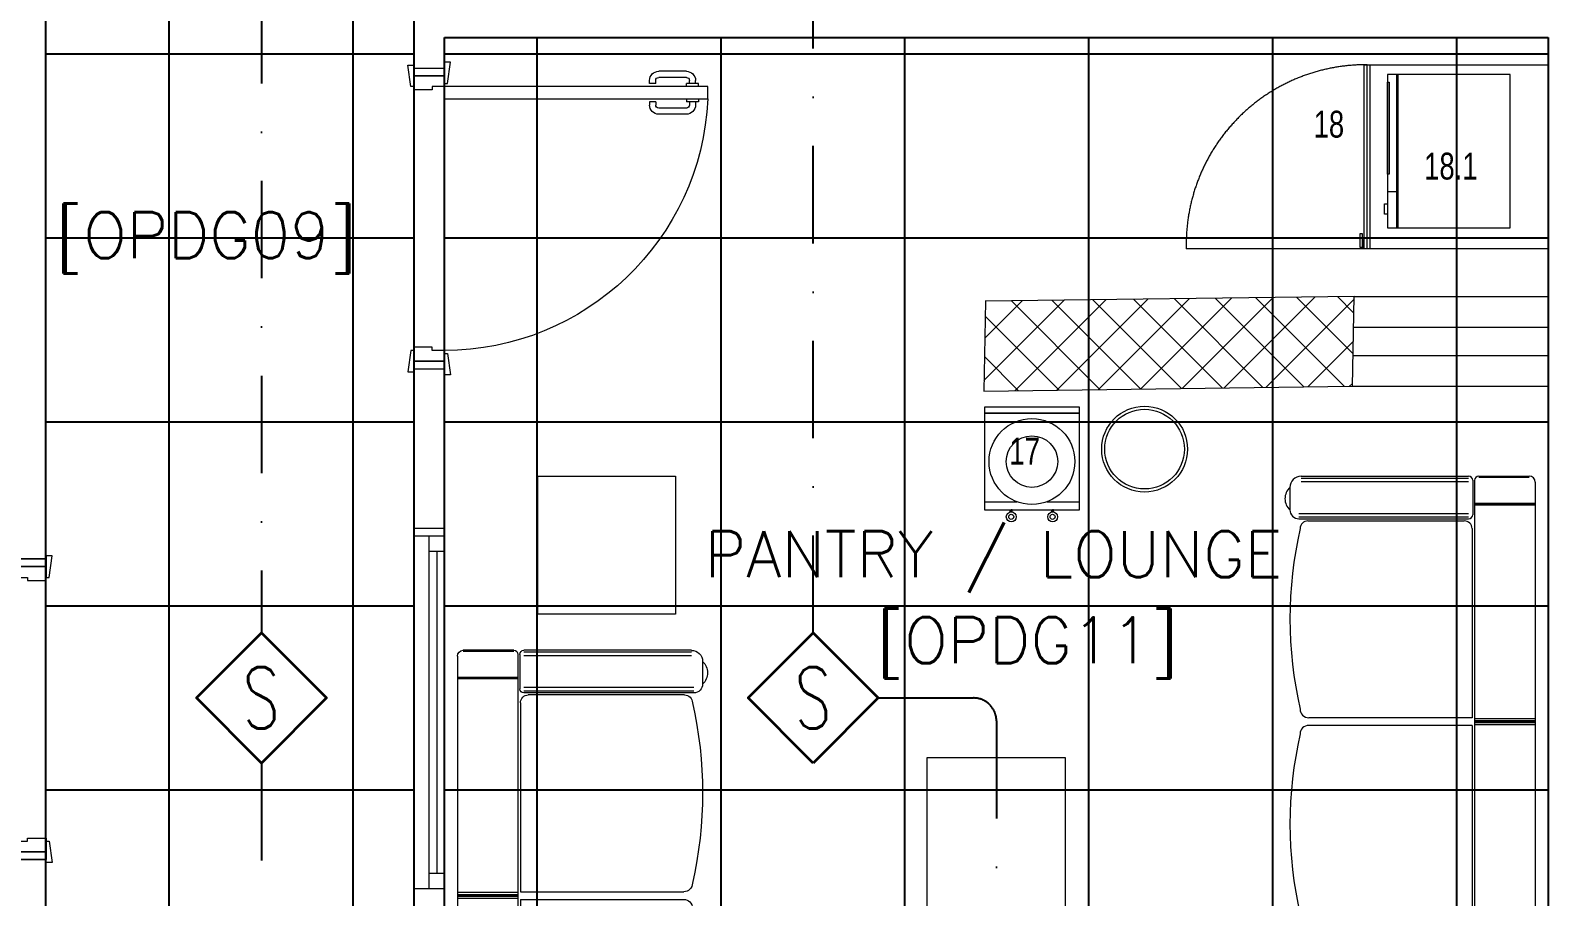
# Model space of a CAD drawing. Header units: inches. Extents: x -246178 to 57169, y -29325 to 19878.
# Drawn here: x 9148 to 14148, y -7547 to -4725 of the extents above; entities that cross this region are included whole.
import ezdxf
from ezdxf.enums import TextEntityAlignment as Align

# ---------------------------------------------------------------- set-up
doc = ezdxf.new("R2010")
doc.units = ezdxf.units.IN
doc.header["$LTSCALE"] = 25
doc.header["$MEASUREMENT"] = 0
doc.linetypes.add('00-Ground Floor$0$DASHED', pattern=[0.75, 0.5, -0.25])
doc.linetypes.add('DASHDOT', pattern=[25.4, 12.7, -6.35, 0, -6.35])
doc.layers.get('0').update_dxf_attribs({"color": 8})
for name, color, linetype, lineweight in [('00-Ground Floor$0$72_EGR_BASE_TEXT', 252, 'Continuous', 5), ('00-Ground Floor$0$72_EGR_EQP_TAG', 142, 'Continuous', 5), ('00-Ground Floor$0$Aluminum', 251, 'Continuous', 5), ('00-Ground Floor$0$C-HYDR-CTCH', 251, 'Continuous', 5), ('00-Ground Floor$0$Hatch', 254, 'Continuous', 5), ('00-Ground Floor$0$LOADING', 253, 'Continuous', 5), ('00-Ground Floor$0$Walls', 251, 'Continuous', 5), ('00-Ground Floor$0$Wooden Joinery', 251, 'Continuous', 5), ('E-LITE-CLNG-CNDT', 6, 'DASHDOT', 35), ('F-ALRM-CLNG @ 100', 33, 'Continuous', 35), ('F-ALRM-CLNG-CNDT', 51, 'DASHDOT', 25)]:
    doc.layers.add(name, color=color, linetype=linetype, lineweight=lineweight)
doc.layers.add('00-Ground Floor$0$False Ceiling', color=251, linetype='Continuous')
doc.styles.add('00-Ground Floor$0$SIMPLEX', font='SIMPLEX.shx', dxfattribs={"height": 150})
doc.styles.add('00-Ground Floor$0$X3G_ENTITY_257CFD', font='swisscl.ttf', dxfattribs={"height": 200})
doc.styles.add('DC_Simplex', font='SIMPLEX.shx', dxfattribs={"width": 0.7})

# ---------------------------------------------------------------- blocks, each defined once
blk = doc.blocks.new('00-Ground Floor$0$A$C72370EFE')
at = {"layer": '00-Ground Floor$0$Wooden Joinery'}
for p, q in [((-0.01, -0.04), (-0.02, -0.04)), ((-0.01, -0.03), (-0.01, -0.07)), ((0, -0.03), (-0.01, -0.03)), ((0.04, -0.03), (0.05, -0.03)), ((0.05, -0.03), (0.05, -0.07)), ((0.05, -0.04), (0.06, -0.04)), ((-0.05, -0.07), (-0.05, -0.16)), ((-0.03, -0.07), (-0.03, -0.16)), ((-0.01, -0.06), (-0.02, -0.06)), ((0, -0.07), (-0.01, -0.07)), ((0.04, -0.07), (0.05, -0.07)), ((0.05, -0.06), (0.06, -0.06)), ((0.07, -0.07), (0.07, -0.16)), ((0.09, -0.07), (0.09, -0.16)), ((-0.01, -0.17), (-0.02, -0.17)), ((-0.01, -0.19), (-0.02, -0.19)), ((-0.01, -0.17), (-0.01, -0.19)), ((0.05, -0.17), (0.06, -0.17)), ((0.05, -0.17), (0.05, -0.19)), ((0.05, -0.19), (0.06, -0.19))]:
    blk.add_line(p, q, dxfattribs=at)
for centre, radius, start, end in [((-0.02, -0.07), 0.03, 90, 180), ((0.06, -0.07), 0.03, 0, 90), ((-0.02, -0.07), 0.01, 90, 180), ((0.06, -0.07), 0.01, 0, 90), ((-0.02, -0.16), 0.03, 180, 270), ((-0.02, -0.16), 0.01, 180, 270), ((0.06, -0.16), 0.01, 270, 0), ((0.06, -0.16), 0.03, 270, 0)]:
    blk.add_arc(centre, radius, start, end, dxfattribs=at)
blk = doc.blocks.new('00-Ground Floor$0$A$C5DAD61B4')
at = {"layer": '00-Ground Floor$0$Wooden Joinery'}
for points in [[(80, 959.1), (80, 969.1), (10, 979.1), (10, 959.1)], [(940, 959.1), (940, 969.1), (1010, 979.1), (1010, 959.1)], [(70, 859.1), (70, 849.1), (0, 839.1), (0, 859.1)], [(120, 859.1), (120, 0), (80, 0), (80, 859.1)], [(950, 859.1), (950, 849.1), (1020, 839.1), (1020, 859.1)]]:
    blk.add_lwpolyline(points, close=True, dxfattribs=at)
for points in [[(45, 859.1), (45, 959.1), (20, 959.1), (20, 859.1), (45, 859.1)], [(45, 859.1), (80, 859.1), (80, 899.1), (90, 899.1), (90, 959.1), (45, 959.1), (45, 859.1)], [(975, 859.1), (940, 859.1), (940, 899.1), (930, 899.1), (930, 959.1), (975, 959.1), (975, 859.1)], [(975, 859.1), (975, 959.1), (1000, 959.1), (1000, 859.1), (975, 859.1)]]:
    blk.add_lwpolyline(points, dxfattribs=at)
blk.add_arc((80, 859.1), 860, 272.666, 0, dxfattribs=at)
at = {"layer": '00-Ground Floor$0$Wooden Joinery', "xscale": 999.9999999998854, "yscale": 999.9999999998854, "zscale": 999.9999999998854, "rotation": 180}
blk.add_blockref('00-Ground Floor$0$A$C72370EFE', (120, 0), dxfattribs=at)
blk = doc.blocks.new('00-Ground Floor$0$ME19011A-P')
for p, q in [((-0.425, 0), (0.425, 0)), ((-0.425, 0), (-0.425, -0.015)), ((0.425, 0), (0.425, -0.015)), ((-0.425, -0.015), (0.425, -0.015)), ((-0.3675, -0.0198), (-0.2325, -0.0198)), ((-0.3675, -0.0198), (-0.3675, -0.0399)), ((-0.3675, -0.0399), (-0.2325, -0.0399)), ((-0.36, -0.015), (-0.36, -0.0198)), ((-0.24, -0.015), (-0.24, -0.0198)), ((-0.2325, -0.0198), (-0.2325, -0.0399)), ((-0.15, -0.015), (-0.15, -0.04)), ((-0.15, -0.025), (0, -0.025)), ((-0.15, -0.04), (-0.1187, -0.04)), ((-0.0887, -0.04), (-0.0637, -0.04)), ((-0.0606, -0.0371), (-0.0787, -0.0432)), ((-0.0787, -0.0432), (-0.077, -0.0497)), ((-0.0582, -0.046), (-0.077, -0.0497)), ((-0.0402, -0.0312), (-0.0496, -0.0337)), ((-0.047, -0.0434), (-0.0376, -0.0409)), ((-0.0376, -0.0409), (-0.0402, -0.0312)), ((-0.0379, -0.04), (0, -0.04)), ((0, -0.015), (0, -0.04)), ((0.1, -0.015), (0.1, -0.045)), ((0.1, -0.035), (0.2, -0.035)), ((0.1, -0.045), (0.2, -0.045)), ((0.2, -0.045), (0.2, -0.015)), ((0.2818, -0.015), (0.2484, -0.015)), ((0.2484, -0.0243), (0.2484, -0.015)), ((0.2818, -0.0243), (0.2484, -0.0243)), ((0.2818, -0.0243), (0.2818, -0.015)), ((0.3211, -0.015), (0.2877, -0.015)), ((0.2877, -0.015), (0.2877, -0.0531)), ((0.3211, -0.0243), (0.2877, -0.0243)), ((0.3211, -0.0531), (0.3211, -0.015)), ((0.3623, -0.015), (0.3289, -0.015)), ((0.3289, -0.015), (0.3289, -0.0531)), ((0.3623, -0.0243), (0.3289, -0.0243)), ((0.3623, -0.0531), (0.3623, -0.015)), ((0.3682, -0.0243), (0.3682, -0.015)), ((0.3682, -0.015), (0.4016, -0.015)), ((0.3682, -0.0243), (0.4016, -0.0243)), ((0.4016, -0.0243), (0.4016, -0.015)), ((0.2877, -0.0531), (0.3211, -0.0531)), ((0.3289, -0.0531), (0.3623, -0.0531))]:
    blk.add_line(p, q)
blk.add_lwpolyline([(-0.1187, -0.0482), (-0.0887, -0.0482), (-0.0887, -0.0382), (-0.1187, -0.0382)], close=True)
at = {"color": 8, "const_width": 0.000601}
for points in [[(0.3044, -0.0531, -0.184574), (0.2977, -0.0636, -1.44364), (0.2961, -0.0581, -0.837915), (0.2969, -0.0664, -0.30536), (0.2839, -0.062, -1.584726), (0.2894, -0.0609, -0.253153), (0.2827, -0.0684, -0.874198), (0.2775, -0.0585, -0.915253), (0.2791, -0.0658, -0.223821), (0.2683, -0.0644, -1.703343), (0.272, -0.0597, -0.588962), (0.2621, -0.068, -0.717795), (0.2625, -0.0581, -0.983104), (0.2645, -0.0644, -0.326362), (0.2534, -0.0609, -0.758716), (0.2609, -0.0514, -0.906186), (0.2593, -0.0565, -0.189488), (0.2526, -0.0522, -0.7948), (0.2613, -0.0423, -1.223996), (0.2574, -0.047, -0.072149), (0.2534, -0.0403, -0.645886), (0.2609, -0.0324, -1.366917), (0.2574, -0.0371, -0.078415), (0.2542, -0.0308, -0.723006), (0.2613, -0.0256, -1.105484), (0.2582, -0.0292, -0.221197), (0.2566, -0.0243, -0.221197)], [(0.3456, -0.0531, 0.184574), (0.3523, -0.0636, 1.44364), (0.3539, -0.0581, 0.837915), (0.3531, -0.0664, 0.30536), (0.3661, -0.062, 1.584726), (0.3606, -0.0609, 0.253153), (0.3673, -0.0684, 0.874198), (0.3725, -0.0585, 0.915253), (0.3709, -0.0658, 0.223821), (0.3817, -0.0644, 1.703343), (0.378, -0.0597, 0.588962), (0.3879, -0.068, 0.717795), (0.3875, -0.0581, 0.983104), (0.3855, -0.0644, 0.326362), (0.3966, -0.0609, 0.758716), (0.3891, -0.0514, 0.906186), (0.3907, -0.0565, 0.189488), (0.3974, -0.0522, 0.7948), (0.3887, -0.0423, 1.223996), (0.3926, -0.047, 0.072149), (0.3966, -0.0403, 0.645886), (0.3891, -0.0324, 1.366917), (0.3926, -0.0371, 0.078415), (0.3958, -0.0308, 0.723006), (0.3887, -0.0256, 1.105484), (0.3918, -0.0292, 0.221197), (0.3934, -0.0243, 0.221197)]]:
    blk.add_lwpolyline(points, format="xyb", dxfattribs=at)
blk.add_circle((-0.0537, -0.04), 0.0075)
for centre, radius, start, end in [((-0.1037, -0.04), 0.01, 10.4593, 169.5407), ((-0.1037, -0.04), 0.0075, 14.0075, 165.9925), ((-0.0537, -0.04), 0.01, 45, 180)]:
    blk.add_arc(centre, radius, start, end)
blk = doc.blocks.new('00-Ground Floor$0$M.44.57.64')
at = {"layer": '00-Ground Floor$0$LOADING', "xscale": 1000.000000000002, "yscale": 1000.000000000002, "zscale": 1000.000000000002, "rotation": 225.9999036123427}
blk.add_blockref('00-Ground Floor$0$ME19011A-P', (-80806.9, 16720.7), dxfattribs=at)
blk = doc.blocks.new('00-Ground Floor$0$GF21008-P')
at = {"layer": '00-Ground Floor$0$LOADING'}
for p, q in [((-0.7709, 0), (0.7906, 0)), ((-0.7019, -0.1974), (-0.7019, 0)), ((-0.6994, -0.1974), (-0.6994, 0)), ((-0.6968, -0.1974), (-0.6968, 0)), ((0, -0.1974), (0, 0)), ((0.0069, -0.1974), (0.0069, 0)), ((0.0099, -0.1974), (0.0099, 0)), ((0.0128, -0.1974), (0.0128, 0)), ((0.0197, -0.1974), (0.0197, 0)), ((-0.79, -0.1841), (-0.79, -0.0191)), ((-0.7866, -0.1841), (-0.7866, -0.0191)), ((-0.7767, -0.1974), (0.7964, -0.1974)), ((-0.79, -0.7634), (-0.79, -0.217)), ((-0.784, -0.7634), (-0.784, -0.217)), ((-0.7767, -0.2037), (-0.6644, -0.2037)), ((-0.7722, -0.7634), (-0.7722, -0.217)), ((-0.6689, -0.7712), (-0.6689, -0.217)), ((-0.6571, -0.7712), (-0.6571, -0.217)), ((-0.6512, -0.7712), (-0.6512, -0.217)), ((-0.6444, -0.7413), (-0.6444, -0.2312)), ((-0.6191, -0.2059), (-0.0026, -0.2059)), ((-0.0026, -0.2059), (-0.0026, -0.7385)), ((0.0223, -0.2059), (0.0223, -0.7385)), ((0.0223, -0.2059), (0.639, -0.2059)), ((-0.7533, -0.8), (-0.68, -0.8))]:
    blk.add_line(p, q, dxfattribs=at)
for centre, radius, start, end in [((-0.7709, -0.0191), 0.0191, 90, 180), ((-0.7767, -0.1841), 0.0133, 180, 270), ((-0.7767, -0.217), 0.0133, 90, 180), ((-0.6644, -0.217), 0.0133, 0, 90), ((-0.6191, -0.2312), 0.0253, 90, 180), ((-0.6191, -0.7413), 0.0253, 180, 270), ((-0.0307, -0.7385), 0.0281, 270, 0), ((0.0504, -0.7385), 0.0281, 180, 270), ((-0.7533, -0.7634), 0.0366, 180, 270), ((-0.68, -0.7712), 0.0288, 270, 0), ((-0.3249, 0.51), 1.31, 257.0217, 282.9783), ((0.3447, 0.5106), 1.3106, 257.0246, 282.9754), ((-0.7167, -0.7662), 0.0499, 222.6462, 317.3538)]:
    blk.add_arc(centre, radius, start, end, dxfattribs=at)
blk = doc.blocks.new('00-Ground Floor$0$WATER DISPENSER1')
at = {"layer": '00-Ground Floor$0$LOADING'}
for p, q in [((39.296, -0.3448), (39.1904, -0.3448)), ((39.5004, -0.3448), (39.3949, -0.3448))]:
    blk.add_line(p, q, dxfattribs=at)
blk.add_lwpolyline([(39.5004, -0.6333), (39.5004, -0.3183), (39.1904, -0.3183), (39.1904, -0.6333), (39.5004, -0.6333)], dxfattribs=at)
for points in [[(39.2749, -0.3183), (39.278, -0.3183), (39.278, -0.3118), (39.2749, -0.3118)], [(39.281, -0.3183), (39.278, -0.3183), (39.278, -0.3118), (39.281, -0.3118)], [(39.4098, -0.3183), (39.4129, -0.3183), (39.4129, -0.3118), (39.4098, -0.3118)], [(39.416, -0.3183), (39.4129, -0.3183), (39.4129, -0.3118), (39.416, -0.3118)], [(39.5004, -0.6333), (39.1904, -0.6333), (39.1904, -0.6529), (39.5004, -0.6529)]]:
    blk.add_lwpolyline(points, close=True, dxfattribs=at)
for centre, radius in [((39.278, -0.2956), 0.0161), ((39.278, -0.2956), 0.00834), ((39.4129, -0.2956), 0.0161), ((39.4129, -0.2956), 0.00834), ((39.3454, -0.4758), 0.14), ((39.3454, -0.4758), 0.084)]:
    blk.add_circle(centre, radius, dxfattribs=at)
blk = doc.blocks.new('00-Ground Floor$0$MICROWAVE')
at = {"layer": '00-Ground Floor$0$LOADING'}
for p, q in [((35.6435, -3.5463), (35.6435, -3.9463)), ((36.1435, -3.5463), (35.6435, -3.5463)), ((35.6883, -3.5368), (35.7218, -3.5368)), ((35.6883, -3.5463), (35.6883, -3.5368)), ((35.7218, -3.5463), (35.6883, -3.5463)), ((35.7218, -3.5368), (35.7218, -3.5463)), ((35.7624, -3.5463), (35.7624, -3.5771)), ((35.818, -3.5463), (36.1181, -3.5463)), ((35.818, -3.5523), (35.818, -3.5463)), ((36.1181, -3.5463), (36.1181, -3.5523)), ((36.1435, -3.9463), (36.1435, -3.5463)), ((35.6435, -3.5771), (36.1435, -3.5771)), ((35.6435, -3.5783), (36.1435, -3.5783)), ((35.6435, -3.5796), (36.1435, -3.5796)), ((35.6435, -3.5808), (36.1435, -3.5808)), ((36.1181, -3.5523), (35.818, -3.5523)), ((35.6435, -3.9463), (36.1435, -3.9463))]:
    blk.add_line(p, q, dxfattribs=at)
blk = doc.blocks.new('00-Ground Floor$0$UNDER COUNTER FRIDGE')
at = {"layer": '00-Ground Floor$0$LOADING', "ltscale": 10}
blk.add_line((35.575, -3.49), (35.575, -2.89), dxfattribs=at)
at = {"layer": '00-Ground Floor$0$LOADING'}
for p, q in [((35.575, -3.47), (36.175, -3.47)), ((35.575, -4.07), (35.575, -3.47)), ((35.575, -3.48), (36.175, -3.48)), ((35.575, -3.49), (36.175, -3.49)), ((36.175, -3.47), (36.175, -4.07)), ((36.175, -4.07), (35.575, -4.07))]:
    blk.add_line(p, q, dxfattribs=at)
for points in [[(35.58, -3.4648), (35.6243, -3.4648), (35.6243, -3.4564), (35.58, -3.4564)], [(35.58, -3.47), (35.6031, -3.47), (35.6031, -3.4648), (35.58, -3.4648)]]:
    blk.add_lwpolyline(points, close=True, dxfattribs=at)
at = {"layer": '00-Ground Floor$0$LOADING', "linetype": '00-Ground Floor$0$DASHED', "ltscale": 10}
blk.add_arc((35.5899, -3.475), 0.5852, 359.5104, 91.4525, dxfattribs=at)
blk = doc.blocks.new('00-Ground Floor$0$WM00001-P')
at = {"layer": '00-Ground Floor$0$LOADING'}
for radius in [0.14, 0.13]:
    blk.add_circle((0, 0), radius, dxfattribs=at)
blk = doc.blocks.new('00-Ground Floor$0$A$Ce9e1c4c3')
at = {"layer": '00-Ground Floor$0$False Ceiling', "color": 254, "linetype": 'Continuous'}
for p, q in [((-90802.1, -11267.4, 0), (-90802.1, -2747.4, 0)), ((-90400, -11267.4), (-90400, -2747.4)), ((-89800, -11267.4), (-89800, -2747.4)), ((-89602.1, -2747.4, 0), (-89602.1, -11267.4, 0)), ((-89200, -8477.4), (-89200, -4747.4)), ((-88600, -8477.4), (-88600, -4747.4)), ((-88000, -8477.4), (-88000, -4747.4)), ((-87400, -8477.4), (-87400, -4747.4)), ((-86800, -8477.4), (-86800, -4747.4)), ((-86200, -8477.4), (-86200, -4747.4)), ((-90802.1, -4800), (-89602.1, -4800)), ((-89502.1, -4800), (-85902.1, -4800)), ((-90802.1, -5400), (-89602.1, -5400)), ((-89502.1, -5400), (-85902.1, -5400)), ((-90802.1, -6000), (-89602.1, -6000)), ((-89502.1, -6000), (-85902.1, -6000)), ((-90802.1, -6600), (-89602.1, -6600)), ((-89502.1, -6600), (-85902.1, -6600)), ((-90802.1, -7200), (-89602.1, -7200)), ((-89502.1, -7200), (-85902.1, -7200))]:
    blk.add_line(p, q, dxfattribs=at)
at = {"layer": '00-Ground Floor$0$False Ceiling', "color": 254}
for p, q in [((-89502.1, -4747.4, 0), (-85902.1, -4747.4, 0)), ((-89502.1, -8477.4, 0), (-89502.1, -4747.4, 0)), ((-85902.1, -4747.4, 0), (-85902.1, -8477.4, 0))]:
    blk.add_line(p, q, dxfattribs=at)
blk = doc.blocks.new('00-Ground Floor')
at = {"layer": '00-Ground Floor$0$Hatch'}
h = blk.add_hatch(dxfattribs=at)
h.set_pattern_fill('ANSI37', color=256, scale=30)
h.set_pattern_definition([(45, (-1981.42, -13099.68), (-67.35192, 67.35192), []), (135, (-1981.42, -13099.68), (-67.35192, -67.35192), [])])
h.paths.add_polyline_path([(48971.2, 8818.2), (48367.3, 8810.1), (48371.2, 8521.7), (48975.1, 8529.8)])
h.paths.add_polyline_path([(41810.5, 8810.5), (41227, 8805), (41207, 8513.7), (41790.5, 8519.1)])
h.paths.add_polyline_path([(27433.5, 8803.1), (26834.4, 8799), (26828.7, 8506), (27427.8, 8510)])
h.paths.add_polyline_path([(34618.7, 8805.3), (34017.5, 8797.8), (34009.3, 8512.1), (34610.5, 8519.6)])
h.paths.add_polyline_path([(20214.3, 8812.4), (19607.8, 8790.5), (19622.4, 8498), (20228.8, 8519.8)])
h.paths.add_polyline_path([(13477.7, 8802), (12255.7, 8825.9), (12249.3, 8529.8), (13471.3, 8505.8)])
h.paths.add_polyline_path([(13491.8, 1601.9), (12276.8, 1586.2), (12263.3, 1293.7), (13478.3, 1309.4)])
h.paths.add_polyline_path([(13465.7, -5591.3), (12262.6, -5607.3), (12256.9, -5900.3), (13460, -5884.3)])
h.paths.add_polyline_path([(13484.2, -12790), (12287.5, -12801.4), (12290.4, -13095.9), (13487, -13084.4)])
h.paths.add_polyline_path([(5849.2, -12787.9), (5245.6, -12791.6), (5256.3, -13077.1), (5859.8, -13073.4)])
h.paths.add_polyline_path([(5833.8, -5589.9), (5236.9, -5588.3), (5236.8, -5889.5), (5833.6, -5891)])
h.paths.add_polyline_path([(5843.6, 1599.7), (5224.3, 1600.9), (5213.7, 1298), (5833, 1296.7)])
h.paths.add_polyline_path([(5820.3, 8779.1), (5219.7, 8793.5), (5216, 8503.9), (5816.7, 8489.4)])
h.paths.add_polyline_path([(-1378.8, 8777.2), (-1981.4, 8799.9), (-1979.5, 8511.6), (-1376.9, 8488.9)])
h.paths.add_polyline_path([(-1371.1, -5601.1), (-1973.1, -5608.1), (-1969.7, -5899.7), (-1367.7, -5892.7)])
h.paths.add_polyline_path([(-1353.5, -12795.7), (-1951.9, -12796.7), (-1947.1, -13097.4), (-1348.7, -13096.4)])
h.paths.add_polyline_path([(20233.2, -12782.5), (19627.5, -12795.4), (19633.2, -13096.6), (20238.9, -13083.7)])
h.paths.add_polyline_path([(20226.6, -5590), (19632.3, -5607.6), (19634.4, -5904.1), (20228.7, -5886.6)])
h.paths.add_polyline_path([(20217.9, 1618), (19619, 1610.4), (19623, 1310.2), (20221.9, 1317.9)])
h.paths.add_polyline_path([(27418.3, 1602.8), (26816.3, 1607.5), (26820.6, 1315.3), (27422.5, 1310.7)])
h.paths.add_polyline_path([(27422, -5579.9), (26818.1, -5597.5), (26831.6, -5897.5), (27431.7, -5876.5)])
h.paths.add_polyline_path([(27438.1, -12795.9), (26834.3, -12789.3), (26831.9, -13075), (27435.7, -13081.6)])
h.paths.add_polyline_path([(34636.6, -12785.4), (34039.3, -12800), (34048.3, -13099.7), (34645.6, -13085.1)])
h.paths.add_polyline_path([(34629.3, -5597.1), (34028, -5595.2), (34029.2, -5892.4), (34630.4, -5894.3)])
h.paths.add_polyline_path([(34592.8, 1606.7), (34012, 1611.4), (34031.7, 1321.6), (34612.5, 1316.9)])
h.paths.add_polyline_path([(41796.2, 1606), (41198.6, 1619.8), (41200.6, 1327.8), (41798.2, 1314.1)])
h.paths.add_polyline_path([(41797.2, -5592.6), (41228.8, -5600.2), (41230.6, -5894.3), (41799, -5886.7)])
h.paths.add_polyline_path([(41834.3, -12789.7), (41229, -12792.4), (41230.4, -13096.9), (41835.6, -13094.3)])
h.paths.add_polyline_path([(49008.5, -12790.2), (48420.5, -12774.1), (48407.3, -13081.4), (48995.3, -13097.4)])
h.paths.add_polyline_path([(48992.7, -5590.8), (48389.5, -5589.7), (48387.5, -5886.2), (48990.7, -5887.3)])
at = {"layer": '00-Ground Floor$0$Aluminum'}
for p, q in [((10397.9, -7547.4, 0), (10397.9, -6347.4, 0)), ((10497.9, -7547.4, 0), (10497.9, -6347.4, 0)), ((10397.9, -6372.4, 0), (10497.9, -6372.4, 0)), ((10447.9, -7522.4, 0), (10447.9, -6372.4, 0)), ((10447.9, -6422.4, 0), (10497.9, -6422.4, 0)), ((10472.9, -6422.4, 0), (10472.9, -7472.4, 0)), ((10447.9, -7472.4, 0), (10497.9, -7472.4, 0)), ((10397.9, -7522.4, 0), (10497.9, -7522.4, 0))]:
    blk.add_line(p, q, dxfattribs=at)
at = {"layer": '00-Ground Floor$0$C-HYDR-CTCH', "elevation": 301952, "flags": 128}
blk.add_lwpolyline([(12262.6, -5606.4), (12256.9, -5900.3), (13460, -5884.3), (13465.7, -5591.3), (12262.1, -5607.3)], dxfattribs=at)
at = {"layer": '00-Ground Floor$0$LOADING'}
for points in [[(10802, -6177.6), (11252, -6177.6), (11252, -6627.6), (10802, -6627.6)], [(12072.9, -7095.2), (12522.9, -7095.2), (12522.9, -7995.2), (12072.9, -7995.2)]]:
    blk.add_lwpolyline(points, close=True, dxfattribs=at)
at = {"layer": '00-Ground Floor$0$Walls'}
for p, q in [((9197.9, -6447.4, 0), (9197.9, -2747.4, 0)), ((10397.9, -4847.4, 0), (10397.9, -4547.4, 0)), ((10497.9, -4847.4, 0), (10497.9, -4747.4, 0)), ((10497.9, -4747.4, 0), (14097.9, -4747.4, 0)), ((14097.9, -8477.4, 0), (14097.9, -4747.4, 0)), ((10397.9, -4847.4, 0), (10497.9, -4847.4, 0)), ((13465.7, -5591.3, 301952), (14097.9, -5591.3, 0)), ((13465.7, -5691.3, 301952), (14097.9, -5691.3, 0)), ((13460, -5784.3, 301952), (14097.9, -5784.3, -2726.8)), ((10397.9, -5827.4, 0), (10497.9, -5827.4, 0)), ((10397.9, -6347.4, 0), (10397.9, -5837.4, 0)), ((10497.9, -6347.4, 0), (10497.9, -5847.4, 0)), ((13460, -5884.3, 301952), (14097.9, -5884.3, -2726.8)), ((10397.9, -6347.4, 0), (10497.9, -6347.4, 0)), ((9097.9, -6447.4, 0), (9197.9, -6447.4, 0)), ((9097.9, -7427.4, 0), (9197.9, -7427.4, 0)), ((9197.9, -10017.4, 0), (9197.9, -7427.4, 0))]:
    blk.add_line(p, q, dxfattribs=at)
at = {"layer": '00-Ground Floor$0$False Ceiling', "color": 254}
blk.add_blockref('00-Ground Floor$0$A$Ce9e1c4c3', (100000, 0), dxfattribs=at)
at = {"layer": '00-Ground Floor$0$LOADING', "yscale": 1000, "zscale": 1000}
for name, p, xscale, rotation in [('00-Ground Floor$0$UNDER COUNTER FRIDGE', (10027.9, -41011.2, 0), 1000, 89.99999999999999), ('00-Ground Floor$0$MICROWAVE', (10027.9, -41011.2, 0), 1000, 89.99999999999999), ('00-Ground Floor$0$WATER DISPENSER1', (51759.8, -6605.7, 0), 1000, 179.9999999999999), ('00-Ground Floor$0$GF21008-P', (14055.9, -6967.6), 1000, 269.9999999999998), ('00-Ground Floor$0$GF21008-P', (10540, -7535.3), -1000, 90.00000000000017)]:
    blk.add_blockref(name, p, dxfattribs=dict(at, xscale=xscale, rotation=rotation))
at = {"layer": '00-Ground Floor$0$LOADING', "extrusion": (2.24821e-18, -2.24019e-05, -1), "xscale": -1000, "yscale": 1000, "zscale": 1000, "rotation": 90}
blk.add_blockref('00-Ground Floor$0$WM00001-P', (-12781.9, -6089.2, 0.1), dxfattribs=at)
at = {"layer": '00-Ground Floor$0$LOADING', "xscale": -1, "rotation": 315.9999036123427}
blk.add_blockref('00-Ground Floor$0$M.44.57.64', (-55544.8, 37734, 0), dxfattribs=at)
at = {"layer": '00-Ground Floor$0$Wooden Joinery', "xscale": -1, "rotation": 90}
blk.add_blockref('00-Ground Floor$0$A$C5DAD61B4', (11357, -4827.4, 0), dxfattribs=at)
at = {"layer": '00-Ground Floor$0$Wooden Joinery', "rotation": 270}
blk.add_blockref('00-Ground Floor$0$A$C5DAD61B4', (8238.9, -6427.4, 0), dxfattribs=at)
at = {"layer": '00-Ground Floor$0$72_EGR_BASE_TEXT', "char_height": 150, "attachment_point": 2, "style": '00-Ground Floor$0$SIMPLEX'}
for s, insert in [('[OPDG09]', (9721.3, -5316.5, 0)), ('PANTRY / LOUNGE', (12288.7, -6356.9)), ('[OPDG11]', (12399.9, -6637.6, 0))]:
    blk.add_mtext(s, dxfattribs=dict(at, insert=insert))
at = {"layer": '00-Ground Floor$0$72_EGR_EQP_TAG', "char_height": 87.47, "attachment_point": 2, "style": '00-Ground Floor$0$X3G_ENTITY_257CFD'}
for s, insert in [('18', (13383.1, -4986.1, 0)), ('18.1', (13781, -5122.8, 0)), ('17', (12390.7, -6052.2, 0))]:
    blk.add_mtext(s, dxfattribs=dict(at, insert=insert))
blk = doc.blocks.new('A$C5CF53093')
blk.add_lwpolyline([(0, -212.1), (-212.1, 0), (0, 212.1), (212.1, 0)], close=True)
blk = doc.blocks.new('*U12')
at = {"xscale": 0.01, "yscale": 0.01, "zscale": 0.01}
blk.add_blockref('A$C5CF53093', (0.007, -0.007), dxfattribs=at)
at = {"color": 6, "style": 'DC_Simplex', "width": 0.7, "flags": 8}
blk.add_attdef('TYPE', text='', height=2, rotation=360, dxfattribs=at).set_placement((0, 0), align=Align.MIDDLE_CENTER)

msp = doc.modelspace()

# ---------------------------------------------------------------- linework, layer by layer
at = {"layer": 'F-ALRM-CLNG-CNDT'}
for points in [[(11700.7, -6688.6), (11700.7, -3811, -0.414214), (11775.7, -3736), (12098.6, -3736)], [(7716.8, -3869.5), (9825.7, -3869.5, -0.414214), (9900.7, -3944.5), (9900.7, -6688.6)], [(11912.8, -6900.7), (12223.6, -6900.7, -0.414214), (12298.6, -6975.7), (12298.6, -9086)], [(9900.7, -7112.8), (9900.7, -9227.2, 0.414214), (9975.7, -9302.2), (12090.6, -9302.2)]]:
    msp.add_lwpolyline(points, format="xyb", dxfattribs=at)

# ---------------------------------------------------------------- block references
at = {"layer": 'E-LITE-CLNG-CNDT'}
msp.add_blockref('00-Ground Floor', (0, 0), dxfattribs=at)
at = {"layer": 'F-ALRM-CLNG @ 100', "xscale": 100, "yscale": 100, "zscale": 100}
for p in [(9900, -6900), (11700, -6900)]:
    msp.add_blockref('*U12', p, dxfattribs=at).add_auto_attribs({'TYPE': 'S'})

doc.saveas('drawing.dxf')
